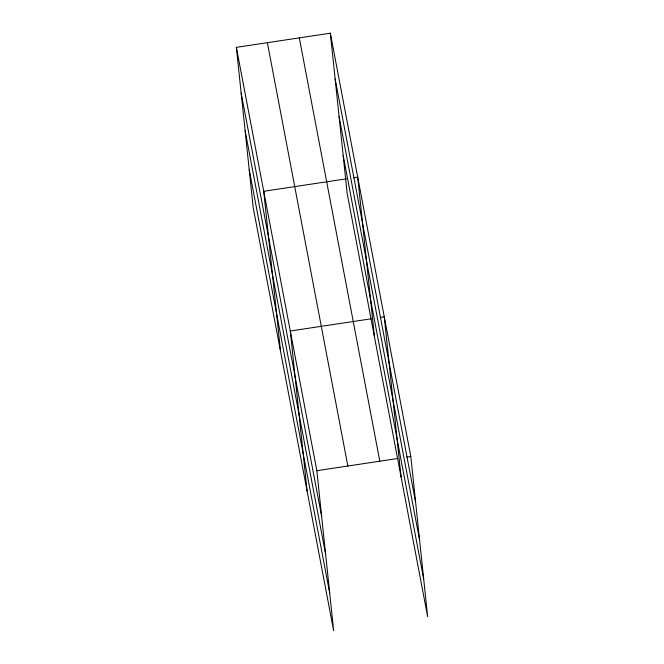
<?xml version="1.0" encoding="UTF-8"?>
<svg xmlns="http://www.w3.org/2000/svg" width="664" height="664" viewBox="0 0 664 664"><rect width="100%" height="100%" fill="white"/><g stroke="black" fill="none" stroke-linecap="round" stroke-linejoin="round"><path stroke-width="1" d="M236.359 47.36L316.844 470.693L333.668 630.8L253.183 207.467L236.359 47.36L330.332 33.2L410.817 456.533L427.641 616.64L347.156 193.307L330.332 33.2M346.691 178.79L263.724 191.29L280.548 351.405M353.688 177.736L357.697 177.13L374.521 337.237M371.251 318.795L290.284 330.996L307.108 491.103M380.256 317.433L384.257 316.828L401.081 476.943M316.844 470.693L397.811 458.492M406.816 457.131L410.817 456.533M335.129 78.891L415.614 502.225M339.096 116.648L419.59 539.981M343.188 155.55L423.673 578.884M299.315 37.873L379.808 461.206M267.368 42.687L347.853 466.02M241.156 93.051L321.65 516.385M245.124 130.808L325.617 554.141M249.216 169.71L329.701 593.043"/></g></svg>
